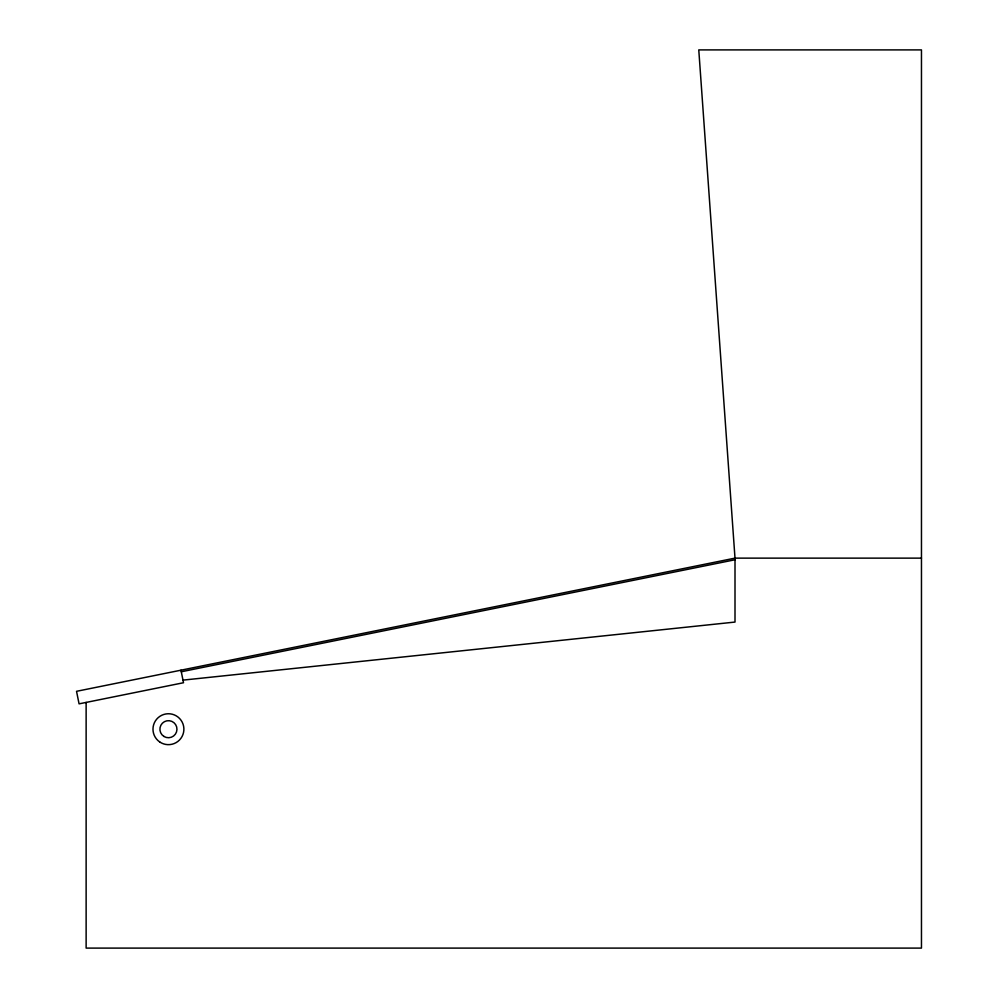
<?xml version="1.0" encoding="UTF-8"?>
<svg xmlns="http://www.w3.org/2000/svg" width="998" height="998" viewBox="0 0 998 998"><rect width="100%" height="100%" fill="white"/><g stroke="black" fill="none" stroke-linecap="round" stroke-linejoin="round"><path stroke-width="1.5" d="M181.287 671.766L735.002 559.766L734.69 558.194M182.983 680.125L735.002 622.066L735.002 558.131L698.775 49.9L921.466 49.9L921.466 948.1L86.127 948.1L86.127 702.43M921.466 558.131L735.002 558.131L76.534 691.315L79.067 703.852L183.507 682.732L180.975 670.194M159.692 741.938A15.444 15.444 0 0 0 183.844 730.411A15.444 15.444 0 0 0 161.788 715.254A15.444 15.444 0 0 0 159.692 741.938M163.946 736.449A8.52 8.52 0 0 0 176.958 729.476A8.52 8.52 0 0 0 164.408 721.691A8.52 8.52 0 0 0 163.946 736.449"/></g></svg>
